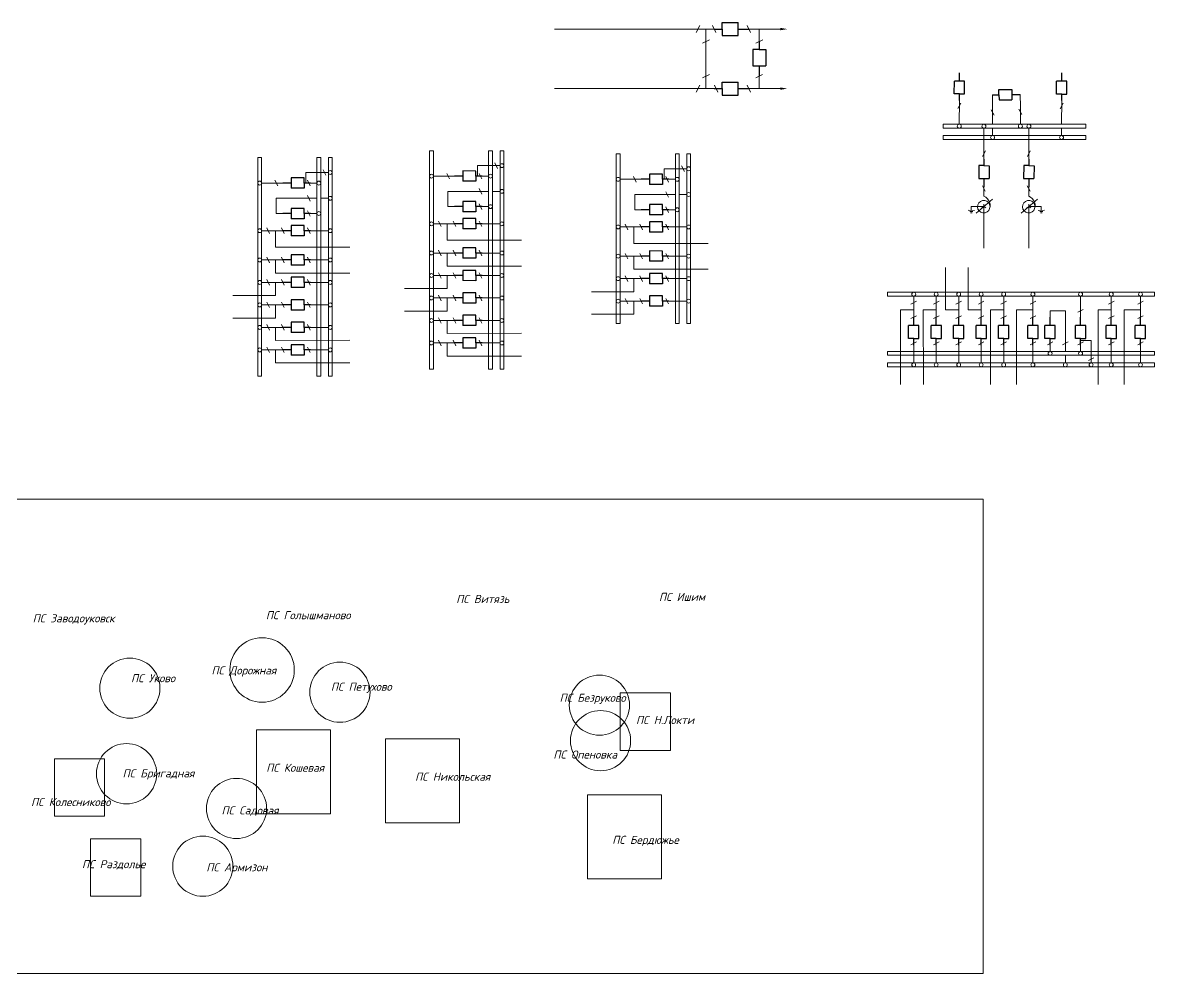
# Model space of a CAD drawing. Header units: millimetres. Extents: x 50 to 7736, y -4274 to -131.
# Drawn here: x 1965 to 2666, y -1617 to -1028 of the extents above; entities that cross this region are included whole.
import ezdxf

# ---------------------------------------------------------------- set-up
doc = ezdxf.new("R2010")
doc.units = ezdxf.units.MM
doc.layers.add('СХЕМА1', color=7, linetype='Continuous')
for name, color, linetype, lineweight in [('текст', 6, 'Continuous', 30), ('тонкая', 7, 'Continuous', 20), ('штриховка', 2, 'Continuous', 20)]:
    doc.layers.add(name, color=color, linetype=linetype, lineweight=lineweight)
doc.styles.add('ГОСТ', font='isocpeui.ttf')
picture_1 = doc.add_image_def('image1.jpg', size_in_pixel=(2840, 1389))

# ---------------------------------------------------------------- blocks, each defined once
blk = doc.blocks.new('Выключатель')
for p, q in [((0, 10), (0, 16.5)), ((-4, 0), (-4, 10)), ((-4, 10), (4, 10)), ((4, 0), (4, 10)), ((0, 0), (-4, 0)), ((0, 0), (4, 0)), ((0, -5), (0, 0))]:
    blk.add_line(p, q)

msp = doc.modelspace()

# ---------------------------------------------------------------- linework, layer by layer
at = {"lineweight": 15}
for p, q in [((2294.6, -1032.16), (2388.58, -1032.16)), ((2388.58, -1032.16), (2388.58, -1069.06)), ((2294.6, -1069.06), (2393.58, -1069.06)), ((2535.56, -1093.6), (2535.56, -1091.15)), ((2535.56, -1091.15), (2624.07, -1091.15)), ((2535.56, -1093.6), (2624.07, -1093.6)), ((2560.85, -1112.81), (2560.85, -1093.6)), ((2588.7, -1112.81), (2588.7, -1093.6)), ((2624.07, -1093.6), (2624.07, -1091.15)), ((2535.53, -1100.59), (2535.53, -1098.14)), ((2535.53, -1098.14), (2624.07, -1098.14)), ((2535.53, -1100.59), (2624.07, -1100.59)), ((2624.07, -1100.59), (2624.07, -1098.14)), ((2217.18, -1107.53), (2219.58, -1107.53)), ((2253.84, -1107.53), (2256.24, -1107.53)), ((2260.91, -1107.53), (2263.31, -1107.53)), ((2110.77, -1111.82), (2113.17, -1111.82)), ((2147.43, -1111.82), (2149.83, -1111.82)), ((2154.51, -1111.82), (2156.91, -1111.82)), ((2332.92, -1109.48), (2335.32, -1109.48)), ((2369.58, -1109.48), (2371.98, -1109.48)), ((2376.65, -1109.48), (2379.05, -1109.48)), ((2560.73, -1135.77), (2560.76, -1130.01)), ((2588.61, -1135.77), (2588.61, -1130.01)), ((2553.02, -1142.19), (2553.01, -1144.52)), ((2560.76, -1142.23), (2553.02, -1142.19)), ((2559.43, -1143.04), (2560.76, -1142.23)), ((2560.76, -1142.23), (2560.76, -1140.71)), ((2560.76, -1168.02), (2560.76, -1142.23)), ((2560.76, -1142.23), (2562.11, -1143.02)), ((2587.31, -1143.04), (2588.64, -1142.23)), ((2588.64, -1142.23), (2588.63, -1140.71)), ((2588.64, -1142.23), (2596.39, -1142.19)), ((2588.64, -1168.02), (2588.64, -1142.23)), ((2588.64, -1142.23), (2589.99, -1143.02)), ((2596.39, -1142.19), (2596.4, -1144.51)), ((2554.94, -1144.53), (2551.07, -1144.51)), ((2553.97, -1145.29), (2552.04, -1145.28)), ((2553.48, -1146.07), (2552.52, -1146.06)), ((2594.46, -1144.52), (2598.33, -1144.5)), ((2595.43, -1145.29), (2597.37, -1145.28)), ((2595.92, -1146.07), (2596.89, -1146.06)), ((2228.11, -1163.07), (2274.27, -1163.07)), ((2121.7, -1167.36), (2167.87, -1167.36)), ((2343.85, -1165.03), (2390.01, -1165.03)), ((2121.7, -1183.39), (2167.87, -1183.42)), ((2228.11, -1179.1), (2274.27, -1179.13)), ((2343.85, -1181.05), (2390.01, -1181.08)), ((2537.09, -1206.26), (2537.09, -1179.93)), ((2551.02, -1179.93), (2551.02, -1206.26)), ((2095.37, -1197.33), (2121.7, -1197.33)), ((2201.78, -1193.04), (2228.11, -1193.04)), ((2317.52, -1194.99), (2343.85, -1194.99)), ((2666.48, -1195.33), (2666.48, -1197.73)), ((2509.23, -1252.42), (2509.23, -1206.26)), ((2523.15, -1206.26), (2523.35, -1252.42)), ((2564.96, -1206.26), (2564.93, -1252.42)), ((2580.99, -1206.26), (2580.99, -1252.42)), ((2631.64, -1206.26), (2631.61, -1252.42)), ((2647.67, -1206.26), (2647.67, -1252.42)), ((2121.7, -1211.27), (2095.37, -1211.27)), ((2228.11, -1206.97), (2201.78, -1206.97)), ((2343.85, -1208.93), (2317.52, -1208.93)), ((2121.7, -1225.21), (2167.87, -1225.01)), ((2228.11, -1220.91), (2274.27, -1220.71)), ((2666.48, -1231.99), (2666.48, -1234.39)), ((2167.87, -1239.13), (2121.7, -1239.13)), ((2274.27, -1234.83), (2228.11, -1234.83)), ((2666.48, -1239.06), (2666.48, -1241.46))]:
    msp.add_line(p, q, dxfattribs=at)
at = {"color": 18, "lineweight": 15, "true_color": 0x000000}
for p, q in [((2393.58, -1032.16), (2388.58, -1032.16)), ((2415.08, -1032.17), (2434.58, -1032.17)), ((2421.58, -1032.17), (2421.58, -1039.87)), ((2421.57, -1061.37), (2421.57, -1069.07)), ((2415.08, -1069.07), (2434.58, -1069.07)), ((2566.21, -1080.48), (2566.17, -1072.84)), ((2583.41, -1080.39), (2583.37, -1072.75)), ((2545.64, -1076.38), (2545.59, -1091.15)), ((2609.03, -1076.47), (2608.98, -1091.15)), ((2566.21, -1080.48), (2566.24, -1091.15)), ((2583.41, -1080.39), (2583.43, -1091.15)), ((2559.31, -1091.15), (2559.31, -1091.15)), ((2566.24, -1093.6), (2566.25, -1098.14)), ((2608.97, -1093.6), (2608.96, -1098.14))]:
    msp.add_line(p, q, dxfattribs=at)
for points in [[(2335.37, -1443.64), (2366.5, -1443.64), (2366.5, -1479.29), (2335.37, -1479.29)], [(1984.71, -1484.4), (2015.84, -1484.4), (2015.84, -1520.05), (1984.71, -1520.05)], [(2007.1, -1534.03), (2038.23, -1534.03), (2038.23, -1569.68), (2007.1, -1569.68)]]:
    msp.add_lwpolyline(points, close=True, dxfattribs=at)
at = {"color": 242, "lineweight": 15, "true_color": 0xcd2027}
for points in [[(2109.88, -1466.47), (2155.79, -1466.47), (2155.79, -1518.57), (2109.88, -1518.57)], [(2189.85, -1472.08), (2235.76, -1472.08), (2235.76, -1524.18), (2189.85, -1524.18)], [(2315.1, -1506.74), (2361, -1506.74), (2361, -1558.84), (2315.1, -1558.84)]]:
    msp.add_lwpolyline(points, close=True, dxfattribs=at)
at = {"lineweight": 15}
for centre, radius in [((2545.57, -1092.38), 1.23), ((2560.84, -1092.38), 1.23), ((2583.43, -1092.38), 1.23), ((2588.69, -1092.38), 1.23), ((2566.24, -1099.37), 1.23), ((2608.94, -1099.37), 1.23), ((2155.71, -1121.09), 1.2), ((2218.38, -1123.33), 1.2), ((2255.04, -1123.33), 1.2), ((2262.11, -1116.8), 1.2), ((2377.85, -1118.75), 1.2), ((2111.97, -1127.62), 1.2), ((2148.63, -1127.62), 1.2), ((2334.12, -1125.28), 1.2), ((2370.78, -1125.28), 1.2), ((2155.71, -1137.05), 1.2), ((2262.11, -1132.76), 1.2), ((2377.85, -1134.71), 1.2), ((2255.04, -1142.21), 1.2), ((2370.78, -1144.16), 1.2), ((2148.63, -1146.5), 1.2), ((2111.97, -1157.15), 1.2), ((2155.71, -1157.15), 1.2), ((2218.38, -1152.86), 1.2), ((2262.11, -1152.86), 1.2), ((2334.12, -1154.81), 1.2), ((2377.85, -1154.81), 1.2), ((2218.38, -1170.97), 1.2), ((2262.11, -1170.97), 1.2), ((2111.97, -1175.26), 1.2), ((2155.71, -1175.26), 1.2), ((2334.12, -1172.92), 1.2), ((2377.85, -1172.92), 1.2), ((2218.38, -1184.91), 1.2), ((2262.11, -1184.91), 1.2), ((2111.97, -1189.2), 1.2), ((2155.71, -1189.2), 1.2), ((2334.12, -1186.86), 1.2), ((2377.85, -1186.86), 1.2), ((2218.38, -1198.85), 1.2), ((2262.11, -1198.85), 1.2), ((2517.34, -1196.53), 1.2), ((2531.27, -1196.53), 1.2), ((2545.21, -1196.53), 1.2), ((2559.15, -1196.53), 1.2), ((2573.09, -1196.53), 1.2), ((2591.2, -1196.53), 1.2), ((2620.73, -1196.53), 1.2), ((2639.77, -1196.53), 1.2), ((2657.88, -1196.53), 1.2), ((2111.97, -1203.14), 1.2), ((2155.71, -1203.14), 1.2), ((2334.12, -1200.8), 1.2), ((2377.85, -1200.8), 1.2), ((2218.38, -1212.79), 1.2), ((2262.11, -1212.79), 1.2), ((2111.97, -1217.08), 1.2), ((2155.71, -1217.08), 1.2), ((2218.38, -1226.73), 1.2), ((2262.11, -1226.73), 1.2), ((2111.97, -1231.02), 1.2), ((2155.71, -1231.02), 1.2), ((2601.85, -1233.19), 1.2), ((2620.73, -1233.19), 1.2), ((2517.33, -1240.26), 1.2), ((2531.27, -1240.26), 1.2), ((2545.21, -1240.26), 1.2), ((2559.15, -1240.26), 1.2), ((2573.09, -1240.26), 1.2), ((2591.2, -1240.26), 1.2), ((2611.3, -1240.26), 1.2), ((2627.26, -1240.26), 1.2), ((2639.77, -1240.26), 1.2), ((2657.88, -1240.26), 1.2)]:
    msp.add_circle(centre, radius, dxfattribs=at)
at = {"color": 18, "lineweight": 15, "true_color": 0x000000}
for centre, radius in [((2113.44, -1429.42), 19.98), ((2031.49, -1440.7), 18.66), ((2161.67, -1443.2), 18.66), ((2322.53, -1451.24), 18.66), ((2323.22, -1473.26), 18.66), ((2029.44, -1493.73), 18.66), ((2097.59, -1515.28), 18.66), ((2076.7, -1551.05), 18.66)]:
    msp.add_circle(centre, radius, dxfattribs=at)
at = {"lineweight": 15}
for centre, radius, start, end in [((2558.54, -1141.51), 6.14, 329.68007, 69.04534), ((2586.42, -1141.51), 6.14, 329.68007, 69.04534), ((2560.76, -1142.26), 3.87, 0.30044, 322.57596), ((2588.64, -1142.26), 3.87, 0.30044, 322.57596)]:
    msp.add_arc(centre, radius, start, end, dxfattribs=at)
at = {"layer": 'СХЕМА1', "lineweight": 15}
for p, q in [((2384.66, -1030.01), (2382.51, -1034.29)), ((2394.66, -1034.32), (2392.51, -1030.03)), ((2416.16, -1034.33), (2414.01, -1030.04)), ((2386.43, -1040.94), (2390.71, -1038.8)), ((2419.42, -1040.94), (2423.71, -1038.8)), ((2386.42, -1062.44), (2390.7, -1060.3)), ((2419.41, -1062.44), (2423.7, -1060.3)), ((2384.66, -1066.9), (2382.51, -1071.19)), ((2395.98, -1071.21), (2393.83, -1066.93)), ((2416.16, -1071.22), (2414.01, -1066.94)), ((2257.71, -1115.07), (2259.43, -1118.5)), ((2151.31, -1119.37), (2153.02, -1122.8)), ((2227.85, -1121.61), (2229.56, -1125.04)), ((2247.92, -1121.6), (2249.63, -1125.03)), ((2373.45, -1117.03), (2375.17, -1120.46)), ((2121.44, -1125.9), (2123.16, -1129.33)), ((2141.51, -1125.9), (2143.23, -1129.32)), ((2343.59, -1123.56), (2345.3, -1126.99)), ((2363.66, -1123.56), (2365.37, -1126.99)), ((2141.51, -1135.33), (2143.23, -1138.76)), ((2247.92, -1131.04), (2249.63, -1134.47)), ((2363.66, -1132.99), (2365.37, -1136.42)), ((2247.92, -1140.49), (2249.63, -1143.91)), ((2363.66, -1142.44), (2365.37, -1145.87)), ((2141.51, -1144.78), (2143.23, -1148.21)), ((2116.31, -1155.43), (2118.03, -1158.85)), ((2125.37, -1155.43), (2127.09, -1158.85)), ((2141.51, -1155.43), (2143.23, -1158.86)), ((2222.72, -1151.13), (2224.43, -1154.56)), ((2231.78, -1151.13), (2233.49, -1154.56)), ((2247.92, -1151.13), (2249.63, -1154.56)), ((2338.46, -1153.09), (2340.17, -1156.52)), ((2347.52, -1153.09), (2349.23, -1156.52)), ((2363.66, -1153.09), (2365.37, -1156.52)), ((2222.72, -1169.24), (2224.43, -1172.67)), ((2231.78, -1169.24), (2233.49, -1172.67)), ((2247.92, -1169.24), (2249.63, -1172.67)), ((2338.46, -1171.2), (2340.17, -1174.63)), ((2347.52, -1171.2), (2349.23, -1174.63)), ((2363.66, -1171.2), (2365.37, -1174.63)), ((2116.31, -1173.54), (2118.03, -1176.96)), ((2125.37, -1173.54), (2127.09, -1176.97)), ((2141.51, -1173.54), (2143.23, -1176.97)), ((2222.72, -1183.18), (2224.43, -1186.61)), ((2231.78, -1183.18), (2233.49, -1186.61)), ((2247.92, -1183.18), (2249.63, -1186.61)), ((2338.46, -1185.14), (2340.17, -1188.57)), ((2347.52, -1185.14), (2349.23, -1188.57)), ((2363.66, -1185.14), (2365.37, -1188.57)), ((2116.31, -1187.48), (2118.03, -1190.9)), ((2125.37, -1187.48), (2127.09, -1190.9)), ((2141.51, -1187.48), (2143.23, -1190.9)), ((2222.72, -1197.12), (2224.43, -1200.55)), ((2231.78, -1197.12), (2233.49, -1200.55)), ((2247.92, -1197.12), (2249.63, -1200.55)), ((2338.46, -1199.08), (2340.17, -1202.5)), ((2347.52, -1199.08), (2349.23, -1202.51)), ((2363.66, -1199.08), (2365.37, -1202.51)), ((2116.31, -1201.41), (2118.03, -1204.84)), ((2125.37, -1201.42), (2127.09, -1204.84)), ((2141.51, -1201.42), (2143.23, -1204.84)), ((2519.06, -1200.87), (2515.63, -1202.58)), ((2533, -1200.87), (2529.57, -1202.58)), ((2546.94, -1200.87), (2543.51, -1202.58)), ((2560.88, -1200.87), (2557.45, -1202.58)), ((2574.82, -1200.87), (2571.39, -1202.58)), ((2592.93, -1200.87), (2589.5, -1202.58)), ((2622.45, -1206), (2619.02, -1207.71)), ((2641.5, -1200.87), (2638.07, -1202.58)), ((2659.61, -1200.87), (2656.18, -1202.58)), ((2222.72, -1211.06), (2224.43, -1214.49)), ((2231.78, -1211.06), (2233.49, -1214.49)), ((2247.92, -1211.06), (2249.63, -1214.49)), ((2519.06, -1209.93), (2515.63, -1211.64)), ((2533, -1209.93), (2529.57, -1211.64)), ((2546.94, -1209.93), (2543.51, -1211.64)), ((2560.88, -1209.93), (2557.45, -1211.64)), ((2574.82, -1209.93), (2571.39, -1211.64)), ((2592.93, -1209.93), (2589.5, -1211.64)), ((2641.5, -1209.93), (2638.07, -1211.64)), ((2659.61, -1209.93), (2656.18, -1211.64)), ((2116.31, -1215.35), (2118.03, -1218.78)), ((2125.37, -1215.35), (2127.09, -1218.78)), ((2141.51, -1215.35), (2143.23, -1218.78)), ((2222.72, -1225), (2224.43, -1228.43)), ((2231.78, -1225), (2233.49, -1228.43)), ((2247.92, -1225), (2249.63, -1228.43)), ((2519.06, -1226.07), (2515.63, -1227.78)), ((2533, -1226.07), (2529.57, -1227.78)), ((2546.94, -1226.07), (2543.51, -1227.78)), ((2560.88, -1226.07), (2557.45, -1227.78)), ((2574.82, -1226.07), (2571.39, -1227.78)), ((2592.93, -1226.07), (2589.5, -1227.78)), ((2603.58, -1226.07), (2600.15, -1227.78)), ((2613.02, -1226.07), (2609.59, -1227.78)), ((2622.46, -1226.07), (2619.03, -1227.78)), ((2641.49, -1226.07), (2638.07, -1227.78)), ((2659.61, -1226.07), (2656.18, -1227.78)), ((2116.31, -1229.29), (2118.03, -1232.72)), ((2125.37, -1229.29), (2127.09, -1232.72)), ((2141.51, -1229.29), (2143.23, -1232.72)), ((2628.99, -1235.86), (2625.56, -1237.58))]:
    msp.add_line(p, q, dxfattribs=at)
at = {"layer": 'СХЕМА1', "color": 18, "lineweight": 15, "true_color": 0x000000}
for p, q in [((2546.48, -1078.03), (2544.77, -1081.46)), ((2609.88, -1078.12), (2608.16, -1081.55)), ((2567.09, -1085.58), (2565.38, -1082.15)), ((2584.29, -1085.19), (2582.58, -1081.77)), ((2560.01, -1111.16), (2561.72, -1107.73)), ((2587.86, -1111.16), (2589.57, -1107.73)), ((2561.57, -1132.72), (2559.86, -1129.29)), ((2589.45, -1132.72), (2587.73, -1129.29))]:
    msp.add_line(p, q, dxfattribs=at)
at = {"layer": 'СХЕМА1', "lineweight": 15}
for points in [[(2434.58, -1032.91), (2434.58, -1031.42), (2439.04, -1032.17)], [(2434.58, -1069.81), (2434.58, -1068.32), (2439.04, -1069.07)]]:
    msp.add_solid(points, dxfattribs=at)
at = {"layer": 'тонкая', "color": 18, "lineweight": 15, "true_color": 0x000000}
for p, q in [((2556.11, -1146.29), (2566.13, -1137.56)), ((2583.99, -1146.29), (2594.01, -1137.56))]:
    msp.add_line(p, q, dxfattribs=at)
for points in [[(2563.97, -1138.8), (2564.6, -1139.52), (2566.44, -1137.28)], [(2591.85, -1138.8), (2592.48, -1139.52), (2594.32, -1137.28)]]:
    msp.add_solid(points, dxfattribs=at)
at = {"layer": 'штриховка', "color": 0, "lineweight": 15}
for p, q in [((2217.18, -1107.53), (2217.18, -1242.93)), ((2219.58, -1107.53), (2219.58, -1242.93)), ((2253.84, -1107.53), (2253.84, -1242.93)), ((2256.24, -1107.53), (2256.24, -1242.93)), ((2260.91, -1107.53), (2260.91, -1242.93)), ((2263.31, -1107.53), (2263.31, -1242.93)), ((2110.77, -1111.82), (2110.77, -1247.22)), ((2113.17, -1111.82), (2113.17, -1247.22)), ((2147.43, -1111.82), (2147.43, -1247.22)), ((2149.83, -1111.82), (2149.83, -1247.22)), ((2154.51, -1111.82), (2154.51, -1247.22)), ((2156.91, -1111.82), (2156.91, -1247.22)), ((2332.92, -1109.48), (2332.92, -1214.74)), ((2335.32, -1109.48), (2335.32, -1214.74)), ((2369.58, -1109.48), (2369.58, -1214.74)), ((2371.98, -1109.48), (2371.98, -1214.74)), ((2376.65, -1109.48), (2376.65, -1214.74)), ((2379.05, -1109.48), (2379.05, -1214.74)), ((2147.43, -1121.09), (2140.54, -1121.09)), ((2140.54, -1121.09), (2140.54, -1127.62)), ((2154.51, -1121.09), (2147.43, -1121.09)), ((2253.84, -1116.8), (2246.95, -1116.8)), ((2246.95, -1116.8), (2246.95, -1123.33)), ((2260.91, -1116.8), (2253.84, -1116.8)), ((2369.58, -1118.75), (2362.69, -1118.75)), ((2362.69, -1118.75), (2362.69, -1125.28)), ((2376.65, -1118.75), (2369.58, -1118.75)), ((2122.23, -1127.62), (2113.17, -1127.62)), ((2126.23, -1127.62), (2122.23, -1127.62)), ((2147.43, -1127.62), (2143.43, -1127.62)), ((2228.64, -1123.32), (2219.58, -1123.33)), ((2232.64, -1123.32), (2228.64, -1123.32)), ((2253.84, -1123.33), (2249.84, -1123.33)), ((2344.38, -1125.28), (2335.32, -1125.28)), ((2348.38, -1125.28), (2344.38, -1125.28)), ((2369.58, -1125.28), (2365.58, -1125.28)), ((2253.84, -1132.76), (2228.64, -1132.76)), ((2228.64, -1132.76), (2228.64, -1142.2)), ((2260.91, -1132.76), (2256.24, -1132.76)), ((2369.58, -1134.71), (2344.38, -1134.71)), ((2344.38, -1134.71), (2344.38, -1144.16)), ((2376.65, -1134.71), (2371.98, -1134.71)), ((2147.43, -1137.05), (2122.23, -1137.05)), ((2122.23, -1137.05), (2122.23, -1146.5)), ((2154.51, -1137.05), (2149.83, -1137.05)), ((2232.64, -1142.2), (2228.64, -1142.2)), ((2253.84, -1142.21), (2249.84, -1142.21)), ((2126.23, -1146.5), (2122.23, -1146.5)), ((2147.43, -1146.5), (2143.43, -1146.5)), ((2348.38, -1144.16), (2344.38, -1144.16)), ((2369.58, -1144.16), (2365.58, -1144.16)), ((2122.23, -1157.15), (2113.17, -1157.15)), ((2121.7, -1157.15), (2121.7, -1167.36)), ((2126.23, -1157.15), (2122.23, -1157.15)), ((2147.43, -1157.15), (2143.43, -1157.15)), ((2154.51, -1157.15), (2147.43, -1157.15)), ((2228.64, -1152.85), (2219.58, -1152.86)), ((2228.11, -1152.85), (2228.11, -1163.07)), ((2232.64, -1152.85), (2228.64, -1152.85)), ((2253.84, -1152.86), (2249.84, -1152.86)), ((2260.91, -1152.86), (2253.84, -1152.86)), ((2344.38, -1154.81), (2335.32, -1154.81)), ((2343.85, -1154.81), (2343.85, -1165.03)), ((2348.38, -1154.81), (2344.38, -1154.81)), ((2369.58, -1154.81), (2365.58, -1154.81)), ((2376.65, -1154.81), (2369.58, -1154.81)), ((2228.64, -1170.96), (2219.58, -1170.97)), ((2228.11, -1170.96), (2228.11, -1179.1)), ((2232.64, -1170.96), (2228.64, -1170.96)), ((2253.84, -1170.97), (2249.84, -1170.97)), ((2260.91, -1170.97), (2253.84, -1170.97)), ((2122.23, -1175.26), (2113.17, -1175.26)), ((2121.7, -1175.26), (2121.7, -1183.39)), ((2126.23, -1175.26), (2122.23, -1175.26)), ((2147.43, -1175.26), (2143.43, -1175.26)), ((2154.51, -1175.26), (2147.43, -1175.26)), ((2344.38, -1172.92), (2335.32, -1172.92)), ((2343.85, -1172.92), (2343.85, -1181.05)), ((2348.38, -1172.92), (2344.38, -1172.92)), ((2369.58, -1172.92), (2365.58, -1172.92)), ((2376.65, -1172.92), (2369.58, -1172.92)), ((2228.64, -1184.9), (2219.58, -1184.91)), ((2228.11, -1184.9), (2228.11, -1193.04)), ((2232.64, -1184.9), (2228.64, -1184.9)), ((2253.84, -1184.91), (2249.84, -1184.91)), ((2260.91, -1184.91), (2253.84, -1184.91)), ((2122.23, -1189.2), (2113.17, -1189.2)), ((2121.7, -1189.2), (2121.7, -1197.33)), ((2126.23, -1189.2), (2122.23, -1189.2)), ((2147.43, -1189.2), (2143.43, -1189.2)), ((2154.51, -1189.2), (2147.43, -1189.2)), ((2344.38, -1186.86), (2335.32, -1186.86)), ((2343.85, -1186.86), (2343.85, -1194.99)), ((2348.38, -1186.86), (2344.38, -1186.86)), ((2369.58, -1186.86), (2365.58, -1186.86)), ((2376.65, -1186.86), (2369.58, -1186.86)), ((2228.64, -1198.84), (2219.58, -1198.85)), ((2228.11, -1198.84), (2228.11, -1206.97)), ((2232.64, -1198.84), (2228.64, -1198.84)), ((2253.84, -1198.85), (2249.84, -1198.85)), ((2260.91, -1198.85), (2253.84, -1198.85)), ((2666.48, -1195.33), (2501.13, -1195.33)), ((2501.13, -1195.33), (2501.13, -1197.73)), ((2666.48, -1197.73), (2501.13, -1197.73)), ((2517.34, -1206.79), (2517.34, -1197.73)), ((2531.28, -1206.79), (2531.27, -1197.73)), ((2545.22, -1206.79), (2545.21, -1197.73)), ((2559.16, -1206.79), (2559.15, -1197.73)), ((2573.1, -1206.79), (2573.09, -1197.73)), ((2591.21, -1206.79), (2591.2, -1197.73)), ((2620.74, -1206.79), (2620.73, -1197.73)), ((2639.78, -1206.79), (2639.77, -1197.73)), ((2657.89, -1206.79), (2657.88, -1197.73)), ((2122.23, -1203.13), (2113.17, -1203.14)), ((2121.7, -1203.13), (2121.7, -1211.27)), ((2126.23, -1203.13), (2122.23, -1203.13)), ((2147.43, -1203.14), (2143.43, -1203.14)), ((2154.51, -1203.14), (2147.43, -1203.14)), ((2344.38, -1200.8), (2335.32, -1200.8)), ((2343.85, -1200.8), (2343.85, -1208.93)), ((2348.38, -1200.8), (2344.38, -1200.8)), ((2369.58, -1200.8), (2365.58, -1200.8)), ((2376.65, -1200.8), (2369.58, -1200.8)), ((2517.34, -1206.26), (2509.23, -1206.26)), ((2531.28, -1206.26), (2523.15, -1206.26)), ((2545.22, -1206.26), (2537.09, -1206.26)), ((2559.16, -1206.26), (2551.02, -1206.26)), ((2573.1, -1206.26), (2564.96, -1206.26)), ((2591.21, -1206.26), (2580.99, -1206.26)), ((2639.78, -1206.26), (2631.64, -1206.26)), ((2657.89, -1206.26), (2647.67, -1206.26)), ((2228.64, -1212.78), (2219.58, -1212.79)), ((2228.11, -1212.78), (2228.11, -1220.91)), ((2232.64, -1212.78), (2228.64, -1212.78)), ((2253.84, -1212.79), (2249.84, -1212.79)), ((2260.91, -1212.79), (2253.84, -1212.79)), ((2517.34, -1210.79), (2517.34, -1206.79)), ((2531.28, -1210.79), (2531.28, -1206.79)), ((2545.22, -1210.79), (2545.22, -1206.79)), ((2559.16, -1210.79), (2559.16, -1206.79)), ((2573.1, -1210.79), (2573.1, -1206.79)), ((2591.21, -1210.79), (2591.21, -1206.79)), ((2601.86, -1210.79), (2601.86, -1206.79)), ((2611.3, -1206.79), (2601.86, -1206.79)), ((2611.3, -1231.99), (2611.3, -1206.79)), ((2620.74, -1210.79), (2620.74, -1206.79)), ((2639.78, -1210.79), (2639.78, -1206.79)), ((2657.89, -1210.79), (2657.89, -1206.79)), ((2122.23, -1217.07), (2113.17, -1217.08)), ((2121.7, -1217.07), (2121.7, -1225.21)), ((2126.23, -1217.07), (2122.23, -1217.07)), ((2147.43, -1217.08), (2143.43, -1217.08)), ((2154.51, -1217.08), (2147.43, -1217.08)), ((2332.92, -1214.74), (2335.32, -1214.74)), ((2369.58, -1214.74), (2371.98, -1214.74)), ((2376.65, -1214.74), (2379.05, -1214.74)), ((2228.64, -1226.72), (2219.58, -1226.73)), ((2228.11, -1226.72), (2228.11, -1234.83)), ((2232.64, -1226.72), (2228.64, -1226.72)), ((2260.91, -1226.73), (2249.84, -1226.73)), ((2627.26, -1225.1), (2620.73, -1225.1)), ((2627.26, -1231.99), (2627.26, -1225.1)), ((2122.23, -1231.01), (2113.17, -1231.02)), ((2121.7, -1231.01), (2121.7, -1239.13)), ((2126.23, -1231.01), (2122.23, -1231.01)), ((2154.51, -1231.02), (2143.43, -1231.02)), ((2501.13, -1231.99), (2501.13, -1234.39)), ((2666.48, -1231.99), (2501.13, -1231.99)), ((2666.48, -1234.39), (2501.13, -1234.39)), ((2517.33, -1239.06), (2517.33, -1227.99)), ((2531.27, -1231.99), (2531.27, -1227.99)), ((2531.27, -1239.06), (2531.27, -1231.99)), ((2545.21, -1231.99), (2545.21, -1227.99)), ((2545.21, -1239.06), (2545.21, -1231.99)), ((2559.15, -1231.99), (2559.15, -1227.99)), ((2559.15, -1239.06), (2559.15, -1231.99)), ((2573.09, -1231.99), (2573.09, -1227.99)), ((2573.09, -1239.06), (2573.09, -1231.99)), ((2591.2, -1231.99), (2591.2, -1227.99)), ((2591.2, -1239.06), (2591.2, -1231.99)), ((2601.85, -1231.99), (2601.85, -1227.99)), ((2611.3, -1239.06), (2611.3, -1234.39)), ((2620.73, -1231.99), (2620.73, -1227.99)), ((2627.26, -1239.06), (2627.26, -1231.99)), ((2639.77, -1231.99), (2639.77, -1227.99)), ((2639.77, -1239.06), (2639.77, -1231.99)), ((2657.88, -1231.99), (2657.88, -1227.99)), ((2657.88, -1239.06), (2657.88, -1231.99)), ((2501.13, -1239.06), (2501.13, -1241.46)), ((2666.48, -1239.06), (2501.13, -1239.06)), ((2666.48, -1241.46), (2501.13, -1241.46)), ((2110.77, -1247.22), (2113.17, -1247.22)), ((2147.43, -1247.22), (2149.83, -1247.22)), ((2154.51, -1247.22), (2156.91, -1247.22)), ((2217.18, -1242.93), (2219.58, -1242.93)), ((2253.84, -1242.93), (2256.24, -1242.93)), ((2260.91, -1242.93), (2263.31, -1242.93))]:
    msp.add_line(p, q, dxfattribs=at)

# ---------------------------------------------------------------- block references
at = {"lineweight": 15, "xscale": -1}
for p, rotation in [((2398.58, -1032.16), 269.9830018169337), ((2421.58, -1044.87), 179.9830018169337), ((2398.58, -1069.06), 269.9830018169337)]:
    msp.add_blockref('Выключатель', p, dxfattribs=dict(at, rotation=rotation))
at = {"color": 18, "lineweight": 15, "true_color": 0x000000, "yscale": 0.8, "zscale": 0.8}
for p, xscale, rotation in [((2545.66, -1072.38), -0.8, 359.6995649351103), ((2609.06, -1072.47), -0.8, 359.6995649351103), ((2570.17, -1072.82), 0.8, 270.3004350648897), ((2560.83, -1116.81), -0.8, 179.6995649351101), ((2588.68, -1116.81), -0.8, 179.6995649351101)]:
    msp.add_blockref('Выключатель', p, dxfattribs=dict(at, xscale=xscale, rotation=rotation))
at = {"lineweight": 15, "xscale": -0.8, "yscale": 0.8, "zscale": 0.8}
for p, rotation in [((2245.84, -1123.33), 89.98300181693368), ((2361.58, -1125.28), 89.98300181693368), ((2139.43, -1127.62), 89.98300181693368), ((2139.43, -1146.5), 89.98300181693368), ((2245.84, -1142.21), 89.98300181693368), ((2361.58, -1144.16), 89.98300181693368), ((2245.84, -1152.86), 89.98300181693368), ((2139.43, -1157.15), 89.98300181693368), ((2361.58, -1154.81), 89.98300181693368), ((2245.84, -1170.97), 89.98300181693368), ((2361.58, -1172.92), 89.98300181693368), ((2139.43, -1175.26), 89.98300181693368), ((2245.84, -1184.91), 89.98300181693368), ((2361.58, -1186.86), 89.98300181693368), ((2139.43, -1189.2), 89.98300181693368), ((2245.84, -1198.85), 89.98300181693368), ((2361.58, -1200.8), 89.98300181693368), ((2139.43, -1203.14), 89.98300181693368), ((2245.84, -1212.79), 89.98300181693368), ((2517.34, -1223.99), 359.9830018169337), ((2531.27, -1223.99), 359.9830018169337), ((2545.21, -1223.99), 359.9830018169337), ((2559.15, -1223.99), 359.9830018169337), ((2573.09, -1223.99), 359.9830018169337), ((2591.2, -1223.99), 359.9830018169337), ((2601.85, -1223.99), 359.9830018169337), ((2620.73, -1223.99), 359.9830018169337), ((2639.77, -1223.99), 359.9830018169337), ((2657.88, -1223.99), 359.9830018169337), ((2139.43, -1217.08), 89.98300181693368), ((2245.84, -1226.73), 89.98300181693368), ((2139.43, -1231.02), 89.98300181693368)]:
    msp.add_blockref('Выключатель', p, dxfattribs=dict(at, rotation=rotation))

# ---------------------------------------------------------------- texts
at = {"layer": 'текст', "color": 18, "lineweight": 15, "true_color": 0x000000, "char_height": 5, "attachment_point": 1, "style": 'ГОСТ'}
for s, insert in [('ПС Ишим', (2359.43, -1381.63)), ('ПС Витязь', (2233.77, -1382.88)), ('ПС Заводоуковск', (1971.26, -1394.89)), ('ПС Голышманово', (2115.77, -1392.97)), ('ПС Дорожная', (2082.06, -1427.19)), ('ПС Уково', (2032.22, -1432.04)), ('ПС Петухово', (2156.08, -1437.28)), ('ПС Безруково', (2297.83, -1444.16)), ('ПС Н.Локти', (2345.2, -1457.93)), ('ПС Опеновка', (2293.96, -1479.35)), ('ПС Бригадная', (2026.97, -1490.97)), ('ПС Кошевая', (2116, -1487.54)), ('ПС Никольская', (2208.27, -1493.06)), ('ПС Колесниково', (1970.24, -1508.78)), ('ПС Садовая', (2088.31, -1513.94)), ('ПС Бердюжье', (2330.47, -1532.23)), ('ПС Раздолье', (2001.8, -1547.32)), ('ПС Армизон', (2078.88, -1549.22))]:
    msp.add_mtext_dynamic_manual_height_columns(s, width=62.0516, gutter_width=12.5, heights=[13.22], dxfattribs=dict(at, insert=insert))

# ---------------------------------------------------------------- pictures from other files: only their frames are drawn
at = {"lineweight": 15}
image = msp.add_image(picture_1, insert=(1959.22, -1617.48), size_in_units=(601.13, 294), dxfattribs=at)
image.dxf.flags = 7

doc.saveas('drawing.dxf')
